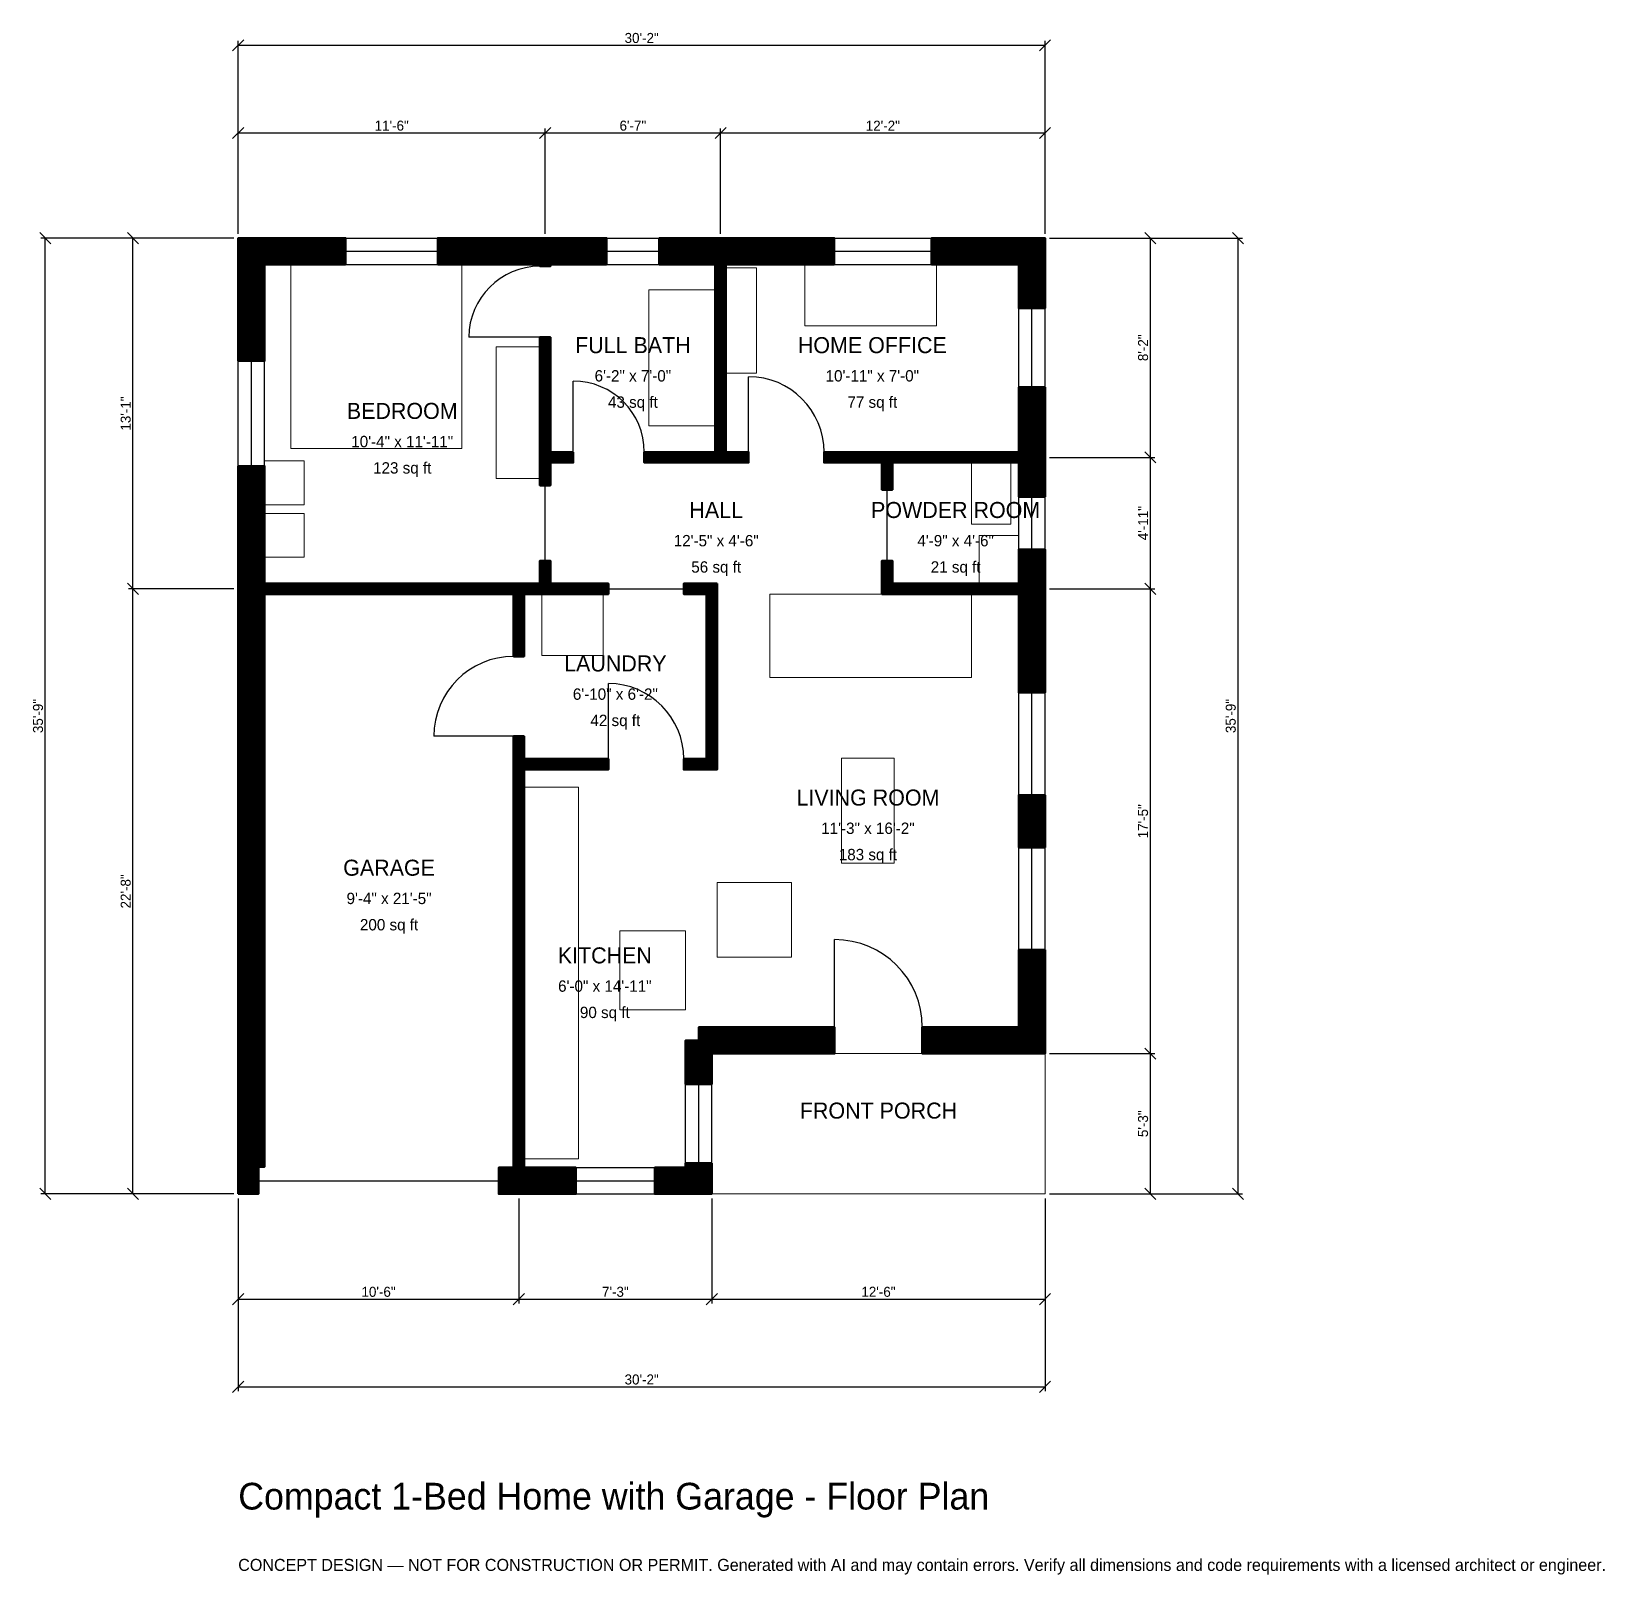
# Model space of a CAD drawing. Header units: inches. Extents: x -93 to 613, y -171 to 522.
import ezdxf
from ezdxf.enums import TextEntityAlignment as Align

# ---------------------------------------------------------------- set-up
doc = ezdxf.new("R2010")
doc.units = ezdxf.units.IN
doc.header["$MEASUREMENT"] = 0
doc.linetypes.add('DASHED', pattern=[0.6, 0.5, -0.1])
for name, color, linetype, lineweight in [('A-ANNO-DIMS', 1, 'Continuous', 13), ('A-ANNO-TEXT', 7, 'Continuous', 18), ('A-AREA-IDEN', 7, 'Continuous', 18), ('A-DOOR', 2, 'Continuous', 25), ('A-FLOR-FIXT', 9, 'Continuous', 13), ('A-FURN', 9, 'Continuous', 13), ('A-GLAZ', 4, 'Continuous', 25), ('A-SITE-PAVE', 8, 'Continuous', 13), ('A-WALL', 7, 'Continuous', 50), ('A-WALL-PATT', 8, 'Continuous', 13)]:
    doc.layers.add(name, color=color, linetype=linetype, lineweight=lineweight)
doc.dimstyles.new('PLAN', dxfattribs={"dimtxt": 4.5, "dimasz": 3, "dimexe": 2, "dimexo": 2, "dimgap": 1, "dimtad": 1, "dimdec": 0, "dimlunit": 4, "dimtsz": 2.5, "dimcen": 2.5, "dimclrd": 1, "dimclre": 1, "dimazin": 3, "dimtfac": 1, "dimtmove": 0, "dimatfit": 3})

msp = doc.modelspace()

# ---------------------------------------------------------------- hatches: boundary and pattern name
at = {"layer": 'A-WALL-PATT'}
h = msp.add_hatch(dxfattribs=at)
h.set_pattern_fill('ANSI31', color=8, scale=0.8)
h.paths.add_polyline_path([(200.7874, 0), (200.7874, 0), (187.0079, 0), (187.0079, 11.811), (200.7874, 11.811), (200.7874, 13.7795), (212.5984, 13.7795), (212.5984, 11.811), (212.5985, 11.811), (212.5985, 0), (212.5984, 0), (212.5984, 0), (200.7874, 0)])
h.paths.add_polyline_path([(131.8898, 0), (128.3465, 0), (128.3465, 0), (123.622, 0), (123.622, 0), (120.0787, 0), (116.9291, 0), (116.9291, 11.811), (120.0787, 11.811), (123.622, 11.811), (123.622, 190.5512), (123.622, 195.2756), (123.622, 205.5118), (128.3465, 205.5118), (128.3465, 195.2756), (166.1417, 195.2756), (166.1417, 190.5512), (128.3465, 190.5512), (128.3465, 11.811), (131.8898, 11.811), (151.5748, 11.811), (151.5748, 0), (131.8898, 0)])
h.paths.add_polyline_path([(0, 0), (0, 0), (0, 0), (0, 0), (0, 11.811), (0, 11.811), (0, 265.748), (0, 269.2913), (0, 269.2913), (0, 274.0157), (0, 274.0157), (0, 277.5591), (0, 326.7717), (11.811, 326.7717), (11.811, 277.5591), (11.811, 274.0157), (123.622, 274.0157), (128.3465, 274.0157), (135.4331, 274.0157), (135.4331, 284.252), (140.1575, 284.252), (140.1575, 274.0157), (166.1417, 274.0157), (166.1417, 269.2913), (140.1575, 269.2913), (135.4331, 269.2913), (128.3465, 269.2913), (128.3465, 241.3386), (123.622, 241.3386), (123.622, 269.2913), (11.811, 269.2913), (11.811, 265.748), (11.811, 12.2047), (9.0551, 12.2047), (9.0551, 0), (0, 0)])
h.paths.add_polyline_path([(0, 417.3228), (0, 417.3228), (0, 429.1339), (0, 429.1339), (0, 429.1339), (0, 429.1339), (11.811, 429.1339), (11.811, 429.1339), (48.2283, 429.1339), (48.2283, 417.3228), (11.811, 417.3228), (11.811, 374.0157), (0, 374.0157), (0, 417.3228)])
h.paths.add_polyline_path([(131.8898, 429.1339), (135.4331, 429.1339), (135.4331, 429.1339), (140.1575, 429.1339), (140.1575, 429.1339), (143.7008, 429.1339), (165.3543, 429.1339), (165.3543, 417.3228), (143.7008, 417.3228), (140.1575, 417.3228), (140.1575, 416.5354), (135.4331, 416.5354), (135.4331, 417.3228), (131.8898, 417.3228), (89.5669, 417.3228), (89.5669, 429.1339), (131.8898, 429.1339)])
h.paths.add_polyline_path([(210.6299, 429.1339), (214.1732, 429.1339), (214.1732, 429.1339), (218.8976, 429.1339), (218.8976, 429.1339), (222.4409, 429.1339), (267.5197, 429.1339), (267.5197, 417.3228), (222.4409, 417.3228), (218.8976, 417.3228), (218.8976, 333.0709), (229.1339, 333.0709), (229.1339, 328.3465), (218.8976, 328.3465), (214.1732, 328.3465), (182.2835, 328.3465), (182.2835, 333.0709), (214.1732, 333.0709), (214.1732, 417.3228), (210.6299, 417.3228), (188.9764, 417.3228), (188.9764, 429.1339), (210.6299, 429.1339)])
h.paths.add_polyline_path([(350.3937, 429.1339), (350.3937, 429.1339), (362.2047, 429.1339), (362.2047, 429.1339), (362.2048, 429.1339), (362.2048, 417.3228), (362.2047, 417.3228), (362.2047, 397.6378), (350.3937, 397.6378), (350.3937, 417.3228), (311.2205, 417.3228), (311.2205, 429.1339), (350.3937, 429.1339)])
h.paths.add_polyline_path([(362.2047, 336.6142), (362.2047, 336.6142), (362.2047, 333.0709), (362.2048, 333.0709), (362.2048, 328.3465), (362.2047, 328.3465), (362.2047, 312.9921), (350.3937, 312.9921), (350.3937, 324.8031), (350.3937, 324.8031), (350.3937, 328.3465), (293.7008, 328.3465), (293.7008, 316.1417), (288.9764, 316.1417), (288.9764, 328.3465), (262.9921, 328.3465), (262.9921, 333.0709), (288.9764, 333.0709), (293.7008, 333.0709), (350.3937, 333.0709), (350.3937, 362.2047), (362.2047, 362.2047), (362.2047, 336.6142)])
h.paths.add_polyline_path([(362.2047, 274.0157), (362.2048, 274.0157), (362.2048, 269.2913), (362.2047, 269.2913), (362.2047, 265.748), (362.2047, 265.748), (362.2047, 225.1312), (350.3937, 225.1312), (350.3937, 269.2913), (293.7008, 269.2913), (288.9764, 269.2913), (288.9764, 274.0157), (288.9764, 284.252), (293.7008, 284.252), (293.7008, 274.0157), (350.3937, 274.0157), (350.3937, 277.5591), (350.3937, 277.5591), (350.3937, 289.3701), (362.2047, 289.3701), (362.2047, 274.0157)])
h.paths.add_polyline_path([(362.2047, 155.5774), (350.3937, 155.5774), (350.3937, 179.0682), (362.2047, 179.0682), (362.2047, 155.5774)])
h.paths.add_polyline_path([(362.2047, 74.8031), (362.2048, 74.8031), (362.2048, 62.9921), (362.2047, 62.9921), (362.2047, 62.9921), (350.3937, 62.9921), (350.3937, 62.9921), (307.0866, 62.9921), (307.0866, 74.8031), (350.3937, 74.8031), (350.3937, 109.5144), (362.2047, 109.5144), (362.2047, 74.8031)])
h.paths.add_polyline_path([(212.5984, 62.9921), (212.5984, 49.2126), (200.7874, 49.2126), (200.7874, 68.8976), (206.6929, 68.8976), (206.6929, 74.8031), (267.7165, 74.8031), (267.7165, 62.9921), (212.5984, 62.9921)])
h.paths.add_polyline_path([(150.3937, 333.0709), (150.3937, 328.3465), (140.1575, 328.3465), (140.1575, 318.1102), (135.4331, 318.1102), (135.4331, 328.3465), (135.4331, 333.0709), (135.4331, 384.6457), (140.1575, 384.6457), (140.1575, 333.0709), (150.3937, 333.0709)])
h.paths.add_polyline_path([(214.9606, 274.0157), (214.9606, 269.2913), (214.9606, 195.2756), (214.9606, 190.5512), (210.2362, 190.5512), (200, 190.5512), (200, 195.2756), (210.2362, 195.2756), (210.2362, 269.2913), (200, 269.2913), (200, 274.0157), (210.2362, 274.0157), (214.9606, 274.0157)])

# ---------------------------------------------------------------- linework, layer by layer
at = {"layer": 'A-DOOR'}
for p, q in [((135.4331, 384.6457), (103.5433, 384.6457)), ((150.3937, 333.0709), (150.3937, 364.9606)), ((229.1339, 333.0709), (229.1339, 366.9291)), ((137.7953, 284.252), (137.7953, 318.1102)), ((291.3386, 284.252), (291.3386, 316.1417)), ((166.1417, 271.6535), (200, 271.6535)), ((166.1417, 195.2756), (166.1417, 229.1339)), ((123.622, 205.5118), (87.7953, 205.5118)), ((267.7165, 74.8031), (267.7165, 114.1732))]:
    msp.add_line(p, q, dxfattribs=at)
at = {"layer": 'A-DOOR', "linetype": 'DASHED'}
msp.add_line((9.0551, 5.9055), (116.9291, 5.9055), dxfattribs=at)
at = {"layer": 'A-DOOR'}
for centre, radius, start, end in [((135.4331, 384.6457), 31.8898, 90, 180), ((150.3937, 333.0709), 31.8898, 0, 90), ((229.1339, 333.0709), 33.8583, 0, 90), ((123.622, 205.5118), 35.8268, 90, 180), ((166.1417, 195.2756), 33.8583, 0, 90), ((267.7165, 74.8031), 39.3701, 0, 90)]:
    msp.add_arc(centre, radius, start, end, dxfattribs=at)
at = {"layer": 'A-FLOR-FIXT'}
for points in [[(184.252, 344.8819), (214.1732, 344.8819), (214.1732, 405.9055), (184.252, 405.9055)], [(329.1339, 300.7874), (346.8504, 300.7874), (346.8504, 328.3465), (329.1339, 328.3465)], [(332.6772, 274.0157), (350.3937, 274.0157), (350.3937, 295.6693), (332.6772, 295.6693)], [(128.3465, 15.748), (152.7559, 15.748), (152.7559, 182.6772), (128.3465, 182.6772)]]:
    msp.add_lwpolyline(points, close=True, dxfattribs=at)
at = {"layer": 'A-FURN'}
for points in [[(23.622, 334.6457), (100.3937, 334.6457), (100.3937, 417.3228), (23.622, 417.3228)], [(254.3307, 389.7638), (313.3858, 389.7638), (313.3858, 417.3228), (254.3307, 417.3228)], [(218.8976, 368.5039), (232.6772, 368.5039), (232.6772, 415.748), (218.8976, 415.748)], [(115.748, 321.2598), (135.4331, 321.2598), (135.4331, 380.315), (115.748, 380.315)], [(11.811, 309.4488), (29.5276, 309.4488), (29.5276, 329.1339), (11.811, 329.1339)], [(11.811, 285.8268), (29.5276, 285.8268), (29.5276, 305.5118), (11.811, 305.5118)], [(136.2205, 241.7323), (163.7795, 241.7323), (163.7795, 269.2913), (136.2205, 269.2913)], [(238.5827, 231.8898), (329.1339, 231.8898), (329.1339, 269.2913), (238.5827, 269.2913)], [(270.8661, 148.4252), (294.4882, 148.4252), (294.4882, 195.6693), (270.8661, 195.6693)], [(214.9606, 106.2992), (248.4252, 106.2992), (248.4252, 139.7638), (214.9606, 139.7638)], [(171.2598, 82.6772), (200.7874, 82.6772), (200.7874, 118.1102), (171.2598, 118.1102)]]:
    msp.add_lwpolyline(points, close=True, dxfattribs=at)
at = {"layer": 'A-GLAZ'}
for p, q in [((48.2283, 429.1339), (89.5669, 429.1339)), ((165.3543, 429.1339), (188.9764, 429.1339)), ((267.5197, 429.1339), (311.2205, 429.1339)), ((48.2283, 423.2283), (89.5669, 423.2283)), ((48.2283, 417.3228), (89.5669, 417.3228)), ((165.3543, 423.2283), (188.9764, 423.2283)), ((165.3543, 417.3228), (188.9764, 417.3228)), ((267.5197, 423.2283), (311.2205, 423.2283)), ((267.5197, 417.3228), (311.2205, 417.3228)), ((350.3937, 362.2047), (350.3937, 397.6378)), ((356.2992, 362.2047), (356.2992, 397.6378)), ((362.2047, 362.2047), (362.2047, 397.6378)), ((0, 326.7717), (0, 374.0157)), ((5.9055, 326.7717), (5.9055, 374.0157)), ((11.811, 326.7717), (11.811, 374.0157)), ((350.3937, 289.3701), (350.3937, 312.9921)), ((356.2992, 289.3701), (356.2992, 312.9921)), ((362.2047, 289.3701), (362.2047, 312.9921)), ((350.3937, 179.0682), (350.3937, 225.1312)), ((356.2992, 179.0682), (356.2992, 225.1312)), ((362.2047, 179.0682), (362.2047, 225.1312)), ((350.3937, 109.5144), (350.3937, 155.5774)), ((356.2992, 109.5144), (356.2992, 155.5774)), ((362.2047, 109.5144), (362.2047, 155.5774)), ((200.7874, 13.7795), (200.7874, 49.2126)), ((206.6929, 13.7795), (206.6929, 49.2126)), ((212.5984, 13.7795), (212.5984, 49.2126)), ((151.5748, 11.811), (187.0079, 11.811)), ((151.5748, 5.9055), (187.0079, 5.9055)), ((151.5748, 0), (187.0079, 0))]:
    msp.add_line(p, q, dxfattribs=at)
at = {"layer": 'A-SITE-PAVE', "linetype": 'DASHED'}
msp.add_lwpolyline([(212.5984, 0), (362.2047, 0), (362.2047, 62.9921), (212.5984, 62.9921)], close=True, dxfattribs=at)
at = {"layer": 'A-WALL'}
for points in [[(0, 417.3228), (0, 417.3228), (0, 429.1339), (0, 429.1339), (0, 429.1339), (0, 429.1339), (11.811, 429.1339), (11.811, 429.1339), (48.2283, 429.1339), (48.2283, 417.3228), (11.811, 417.3228), (11.811, 374.0157), (0, 374.0157), (0, 417.3228)], [(131.8898, 429.1339), (135.4331, 429.1339), (135.4331, 429.1339), (140.1575, 429.1339), (140.1575, 429.1339), (143.7008, 429.1339), (165.3543, 429.1339), (165.3543, 417.3228), (143.7008, 417.3228), (140.1575, 417.3228), (140.1575, 416.5354), (135.4331, 416.5354), (135.4331, 417.3228), (131.8898, 417.3228), (89.5669, 417.3228), (89.5669, 429.1339), (131.8898, 429.1339)], [(210.6299, 429.1339), (214.1732, 429.1339), (214.1732, 429.1339), (218.8976, 429.1339), (218.8976, 429.1339), (222.4409, 429.1339), (267.5197, 429.1339), (267.5197, 417.3228), (222.4409, 417.3228), (218.8976, 417.3228), (218.8976, 333.0709), (229.1339, 333.0709), (229.1339, 328.3465), (218.8976, 328.3465), (214.1732, 328.3465), (182.2835, 328.3465), (182.2835, 333.0709), (214.1732, 333.0709), (214.1732, 417.3228), (210.6299, 417.3228), (188.9764, 417.3228), (188.9764, 429.1339), (210.6299, 429.1339)], [(350.3937, 429.1339), (350.3937, 429.1339), (362.2047, 429.1339), (362.2047, 429.1339), (362.2048, 429.1339), (362.2048, 417.3228), (362.2047, 417.3228), (362.2047, 397.6378), (350.3937, 397.6378), (350.3937, 417.3228), (311.2205, 417.3228), (311.2205, 429.1339), (350.3937, 429.1339)], [(150.3937, 333.0709), (150.3937, 328.3465), (140.1575, 328.3465), (140.1575, 318.1102), (135.4331, 318.1102), (135.4331, 328.3465), (135.4331, 333.0709), (135.4331, 384.6457), (140.1575, 384.6457), (140.1575, 333.0709), (150.3937, 333.0709)], [(362.2047, 336.6142), (362.2047, 336.6142), (362.2047, 333.0709), (362.2048, 333.0709), (362.2048, 328.3465), (362.2047, 328.3465), (362.2047, 312.9921), (350.3937, 312.9921), (350.3937, 324.8031), (350.3937, 324.8031), (350.3937, 328.3465), (293.7008, 328.3465), (293.7008, 316.1417), (288.9764, 316.1417), (288.9764, 328.3465), (262.9921, 328.3465), (262.9921, 333.0709), (288.9764, 333.0709), (293.7008, 333.0709), (350.3937, 333.0709), (350.3937, 362.2047), (362.2047, 362.2047), (362.2047, 336.6142)], [(0, 0), (0, 0), (0, 0), (0, 0), (0, 11.811), (0, 11.811), (0, 265.748), (0, 269.2913), (0, 269.2913), (0, 274.0157), (0, 274.0157), (0, 277.5591), (0, 326.7717), (11.811, 326.7717), (11.811, 277.5591), (11.811, 274.0157), (123.622, 274.0157), (128.3465, 274.0157), (135.4331, 274.0157), (135.4331, 284.252), (140.1575, 284.252), (140.1575, 274.0157), (166.1417, 274.0157), (166.1417, 269.2913), (140.1575, 269.2913), (135.4331, 269.2913), (128.3465, 269.2913), (128.3465, 241.3386), (123.622, 241.3386), (123.622, 269.2913), (11.811, 269.2913), (11.811, 265.748), (11.811, 12.2047), (9.0551, 12.2047), (9.0551, 0), (0, 0)], [(362.2047, 274.0157), (362.2048, 274.0157), (362.2048, 269.2913), (362.2047, 269.2913), (362.2047, 265.748), (362.2047, 265.748), (362.2047, 225.1312), (350.3937, 225.1312), (350.3937, 269.2913), (293.7008, 269.2913), (288.9764, 269.2913), (288.9764, 274.0157), (288.9764, 284.252), (293.7008, 284.252), (293.7008, 274.0157), (350.3937, 274.0157), (350.3937, 277.5591), (350.3937, 277.5591), (350.3937, 289.3701), (362.2047, 289.3701), (362.2047, 274.0157)], [(214.9606, 274.0157), (214.9606, 269.2913), (214.9606, 195.2756), (214.9606, 190.5512), (210.2362, 190.5512), (200, 190.5512), (200, 195.2756), (210.2362, 195.2756), (210.2362, 269.2913), (200, 269.2913), (200, 274.0157), (210.2362, 274.0157), (214.9606, 274.0157)], [(131.8898, 0), (128.3465, 0), (128.3465, 0), (123.622, 0), (123.622, 0), (120.0787, 0), (116.9291, 0), (116.9291, 11.811), (120.0787, 11.811), (123.622, 11.811), (123.622, 190.5512), (123.622, 195.2756), (123.622, 205.5118), (128.3465, 205.5118), (128.3465, 195.2756), (166.1417, 195.2756), (166.1417, 190.5512), (128.3465, 190.5512), (128.3465, 11.811), (131.8898, 11.811), (151.5748, 11.811), (151.5748, 0), (131.8898, 0)], [(362.2047, 155.5774), (350.3937, 155.5774), (350.3937, 179.0682), (362.2047, 179.0682), (362.2047, 155.5774)], [(362.2047, 74.8031), (362.2048, 74.8031), (362.2048, 62.9921), (362.2047, 62.9921), (362.2047, 62.9921), (350.3937, 62.9921), (350.3937, 62.9921), (307.0866, 62.9921), (307.0866, 74.8031), (350.3937, 74.8031), (350.3937, 109.5144), (362.2047, 109.5144), (362.2047, 74.8031)], [(212.5984, 62.9921), (212.5984, 49.2126), (200.7874, 49.2126), (200.7874, 68.8976), (206.6929, 68.8976), (206.6929, 74.8031), (267.7165, 74.8031), (267.7165, 62.9921), (212.5984, 62.9921)], [(200.7874, 0), (200.7874, 0), (187.0079, 0), (187.0079, 11.811), (200.7874, 11.811), (200.7874, 13.7795), (212.5984, 13.7795), (212.5984, 11.811), (212.5985, 11.811), (212.5985, 0), (212.5984, 0), (212.5984, 0), (200.7874, 0)]]:
    msp.add_lwpolyline(points, close=True, dxfattribs=at)

# ---------------------------------------------------------------- texts
at = {"layer": 'A-ANNO-TEXT'}
for s, height, p in [('Compact 1-Bed Home with Garage - Floor Plan', 12, (0, -141.7323)), ('CONCEPT DESIGN — NOT FOR CONSTRUCTION OR PERMIT. Generated with AI and may contain errors. Verify all dimensions and code requirements with a licensed architect or engineer.', 5.4, (0, -169.2913))]:
    msp.add_text(s, height=height, dxfattribs=at).set_placement(p)
at = {"layer": 'A-AREA-IDEN'}
for s, height, p in [('FULL BATH', 7.2, (177.1654, 381.1024)), ('HOME OFFICE', 7.2, (284.6457, 381.1024)), ('6\'-2" x 7\'-0"', 5.1, (177.1654, 367.3228)), ('10\'-11" x 7\'-0"', 5.1, (284.6457, 367.3228)), ('BEDROOM', 7.2, (73.622, 351.5748)), ('43 sq ft', 5.1, (177.1654, 355.5118)), ('77 sq ft', 5.1, (284.6457, 355.5118)), ('10\'-4" x 11\'-11"', 5.1, (73.622, 337.7953)), ('123 sq ft', 5.1, (73.622, 325.9843)), ('POWDER ROOM', 7.2, (322.0472, 307.0866)), ('HALL', 7.2, (214.5669, 307.0866)), ('12\'-5" x 4\'-6"', 5.1, (214.5669, 293.3071)), ('4\'-9" x 4\'-6"', 5.1, (322.0472, 293.3071)), ('56 sq ft', 5.1, (214.5669, 281.4961)), ('21 sq ft', 5.1, (322.0472, 281.4961)), ('LAUNDRY', 7.2, (169.2913, 238.189)), ('6\'-10" x 6\'-2"', 5.1, (169.2913, 224.4094)), ('42 sq ft', 5.1, (169.2913, 212.5984)), ('LIVING ROOM', 7.2, (282.6772, 177.9528)), ('11\'-3" x 16\'-2"', 5.1, (282.6772, 164.1732)), ('GARAGE', 7.2, (67.7165, 146.4567)), ('183 sq ft', 5.1, (282.6772, 152.3622)), ('9\'-4" x 21\'-5"', 5.1, (67.7165, 132.6772)), ('200 sq ft', 5.1, (67.7165, 120.8661)), ('KITCHEN', 7.2, (164.5669, 107.0866)), ('6\'-0" x 14\'-11"', 5.1, (164.5669, 93.3071)), ('90 sq ft', 5.1, (164.5669, 81.4961)), ('FRONT PORCH', 7.2, (287.4016, 37.4016))]:
    msp.add_text(s, height=height, dxfattribs=at).set_placement(p, align=Align.MIDDLE_CENTER)

# ---------------------------------------------------------------- dimensions: what is measured, and where the dimension line sits
at = {"layer": 'A-ANNO-DIMS'}
for base, p1, p2, text in [((0, 515.748), (0, 429.1339), (362.2047, 429.1339), '30\'-2"'), ((0, 476.378), (0, 429.1339), (137.7953, 429.1339), '11\'-6"'), ((137.7953, 476.378), (137.7953, 429.1339), (216.5354, 429.1339), '6\'-7"'), ((216.5354, 476.378), (216.5354, 429.1339), (362.2047, 429.1339), '12\'-2"'), ((0, -47.2441), (0, 0), (125.9843, 0), '10\'-6"'), ((0, -86.6142), (0, 0), (362.2047, 0), '30\'-2"'), ((125.9843, -47.2441), (125.9843, 0), (212.5984, 0), '7\'-3"'), ((212.5984, -47.2441), (212.5984, 0), (362.2047, 0), '12\'-6"')]:
    msp.add_linear_dim(base=base, p1=p1, p2=p2, text=text, dimstyle='PLAN', dxfattribs=at).render()
for base, p1, p2, text in [((-86.6142, 0), (0, 0), (0, 429.1339), '35\'-9"'), ((-47.2441, 271.6535), (0, 271.6535), (0, 429.1339), '13\'-1"'), ((409.4488, 330.7087), (362.2047, 330.7087), (362.2047, 429.1339), '8\'-2"'), ((448.8189, 0), (362.2047, 0), (362.2047, 429.1339), '35\'-9"'), ((409.4488, 271.6535), (362.2047, 271.6535), (362.2047, 330.7087), '4\'-11"'), ((-47.2441, 0), (0, 0), (0, 271.6535), '22\'-8"'), ((409.4488, 62.9921), (362.2047, 62.9921), (362.2047, 271.6535), '17\'-5"'), ((409.4488, 0), (362.2047, 0), (362.2047, 62.9921), '5\'-3"')]:
    msp.add_linear_dim(base=base, p1=p1, p2=p2, angle=90, text=text, dimstyle='PLAN', dxfattribs=at).render()

doc.saveas('drawing.dxf')
